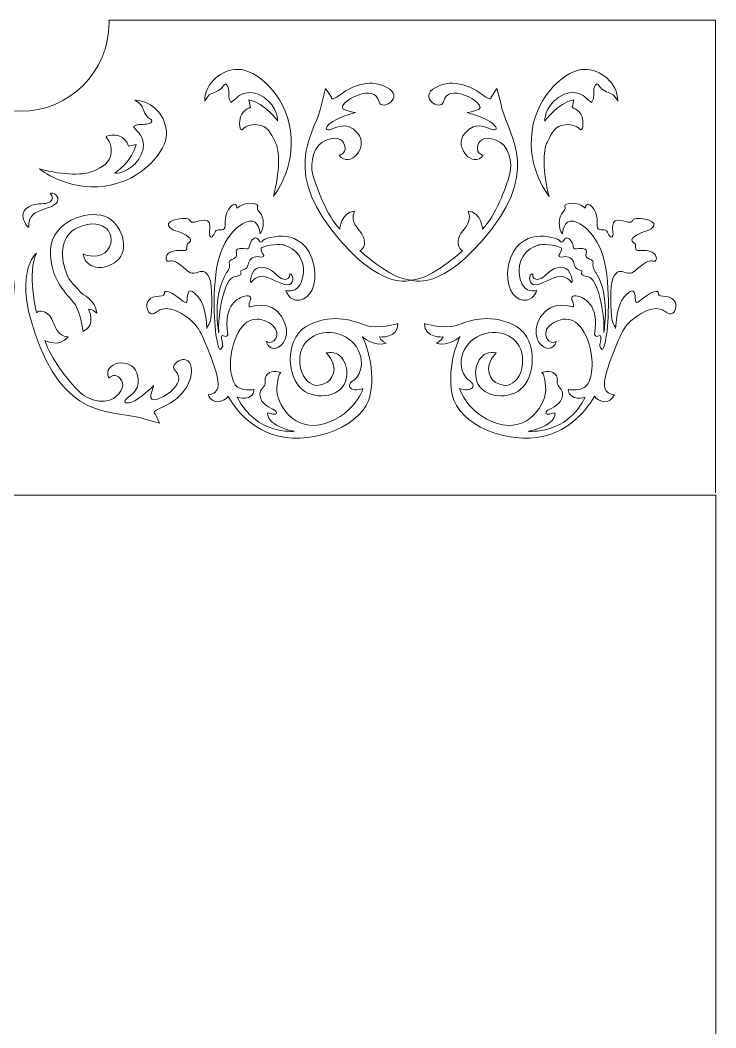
# Model space of a CAD drawing. Header units: millimetres. Extents: x -361 to 361, y -251 to 251.
# Drawn here: x 187.7 to 361, y 0 to 251.2 of the extents above; entities that cross this region are included whole.
import ezdxf

# ---------------------------------------------------------------- set-up
doc = ezdxf.new("R2010")
doc.units = ezdxf.units.MM
doc.header["$MEASUREMENT"] = 0
doc.layers.add('layer 1', color=7, linetype='Continuous')

msp = doc.modelspace()

# ---------------------------------------------------------------- linework, layer by layer
at = {"layer": 'layer 1', "lineweight": 9}
for points in [[(209.8696, 250.5638), (209.8696, 250.7746), (209.8519, 250.98), (209.8447, 251.1888)], [(165.6696, 250.5638), (165.6696, 238.3585), (175.5643, 228.4638), (187.7696, 228.4638)], [(187.7696, 228.4638), (199.9749, 228.4638), (209.8696, 238.3585), (209.8696, 250.5638)], [(242.0911, 238.9286), (237.9907, 238.9376), (233.7627, 235.7), (233.6854, 231.0274)], [(255.0659, 223.575), (253.7382, 233.0774), (246.1916, 238.9196), (242.0911, 238.9286)], [(315.2475, 223.575), (316.5752, 233.0774), (324.1218, 238.9196), (328.2222, 238.9286)], [(328.2222, 238.9286), (332.3227, 238.9376), (336.5507, 235.7), (336.6279, 231.0274)], [(267.2948, 232.5016), (269.4984, 234.1997), (274.5123, 236.9827), (279.0705, 234.4384)], [(303.0185, 232.5016), (300.815, 234.1997), (295.8011, 236.9827), (291.2428, 234.4384)], [(235.3924, 232.9249), (236.1159, 233.1187), (237.817, 233.7961), (238.2438, 234.6858)], [(238.2438, 234.6858), (238.6701, 235.575), (239.2422, 235.5072), (239.5468, 234.3703)], [(239.5468, 234.3703), (239.8514, 233.2335), (239.4805, 232.1371), (239.9088, 231.3657)], [(241.6653, 231.8364), (241.9957, 232.2567), (244.7086, 234.5344), (248.3843, 231.9746)], [(262.857, 230.4624), (262.857, 230.4624), (263.7994, 234.1117), (263.7994, 234.1117)], [(263.7994, 234.1117), (263.7994, 234.1117), (265.2538, 231.9913), (265.2538, 231.9913)], [(279.0705, 234.4384), (283.6293, 231.8942), (277.7961, 228.448), (277.1593, 230.8246)], [(291.2428, 234.4384), (286.6841, 231.8942), (292.5173, 228.448), (293.1541, 230.8246)], [(306.514, 234.1117), (306.514, 234.1117), (305.0596, 231.9913), (305.0596, 231.9913)], [(307.4563, 230.4624), (307.4563, 230.4624), (306.514, 234.1117), (306.514, 234.1117)], [(328.6481, 231.8364), (328.3176, 232.2567), (325.6048, 234.5344), (321.9291, 231.9746)], [(330.7666, 234.3703), (330.462, 233.2335), (330.8328, 232.1371), (330.4046, 231.3657)], [(332.0696, 234.6858), (331.6432, 235.575), (331.0712, 235.5072), (330.7666, 234.3703)], [(334.9209, 232.9249), (334.1974, 233.1187), (332.4963, 233.7961), (332.0696, 234.6858)], [(224.1919, 222.8058), (224.2009, 226.9063), (220.9633, 231.1343), (216.2907, 231.2115)], [(216.2907, 231.2115), (216.2907, 231.2115), (217.9943, 230.228), (218.1881, 229.5045)], [(233.6854, 231.0274), (233.6854, 231.0274), (234.669, 232.731), (235.3924, 232.9249)], [(240.206, 230.6699), (240.206, 230.6699), (241.3354, 231.4157), (241.6653, 231.8364)], [(251.8581, 226.0381), (251.8581, 226.0381), (248.6413, 230.604), (244.6849, 231.3157)], [(248.3843, 231.9746), (252.061, 229.4151), (251.8581, 226.0381), (251.8581, 226.0381)], [(265.2538, 231.9913), (265.2538, 231.9913), (265.0919, 230.8031), (267.2948, 232.5016)], [(271.9402, 232.5278), (269.4118, 231.6288), (266.4926, 229.2963), (268.8644, 228.7128)], [(277.1593, 230.8246), (276.5225, 233.2013), (274.4682, 233.4267), (271.9402, 232.5278)], [(293.1541, 230.8246), (293.7909, 233.2013), (295.8452, 233.4267), (298.3731, 232.5278)], [(298.3731, 232.5278), (300.9015, 231.6288), (303.8207, 229.2963), (301.4489, 228.7128)], [(305.0596, 231.9913), (305.0596, 231.9913), (305.2214, 230.8031), (303.0185, 232.5016)], [(321.9291, 231.9746), (318.2524, 229.4151), (318.4552, 226.0381), (318.4552, 226.0381)], [(318.4552, 226.0381), (318.4552, 226.0381), (321.6721, 230.604), (325.6285, 231.3157)], [(330.1074, 230.6699), (330.1074, 230.6699), (328.9779, 231.4157), (328.6481, 231.8364)], [(336.6279, 231.0274), (336.6279, 231.0274), (335.6444, 232.731), (334.9209, 232.9249)], [(218.1881, 229.5045), (218.382, 228.7811), (219.0593, 227.0799), (219.9491, 226.6532)], [(245.08, 229.4277), (245.08, 229.4277), (242.6, 228.7632), (242.4097, 226.1644)], [(265.3438, 198.8595), (252.6364, 215.2218), (261.7626, 223.5233), (262.857, 230.4624)], [(268.8644, 228.7128), (271.2355, 228.1302), (271.2355, 228.1302), (271.2355, 228.1302)], [(301.4489, 228.7128), (299.0779, 228.1302), (299.0779, 228.1302), (299.0779, 228.1302)], [(304.9695, 198.8595), (317.6769, 215.2218), (308.5508, 223.5233), (307.4563, 230.4624)], [(325.2334, 229.4277), (325.2334, 229.4277), (327.7133, 228.7632), (327.9037, 226.1644)], [(219.9491, 226.6532), (220.8382, 226.2268), (220.7705, 225.6548), (219.6336, 225.3502)], [(242.4097, 226.1644), (242.2198, 223.5658), (243.0189, 223.8907), (243.0189, 223.8907)], [(271.2355, 228.1302), (271.2355, 228.1302), (266.3784, 226.8287), (264.8707, 225.4278)], [(265.0517, 223.9255), (266.0852, 224.2024), (268.9563, 226.301), (271.8411, 222.9759)], [(305.2617, 223.9255), (304.2282, 224.2024), (301.3571, 226.301), (298.4722, 222.9759)], [(299.0779, 228.1302), (299.0779, 228.1302), (303.9349, 226.8287), (305.4427, 225.4278)], [(327.9037, 226.1644), (328.0936, 223.5658), (327.2944, 223.8907), (327.2944, 223.8907)], [(215.9332, 224.691), (215.9332, 224.691), (216.6789, 223.5615), (217.0996, 223.2317)], [(219.6336, 225.3502), (218.4967, 225.0456), (217.4004, 225.4164), (216.629, 224.9882)], [(243.0189, 223.8907), (243.0189, 223.8907), (244.1612, 225.4152), (246.7869, 225.1224)], [(246.7869, 225.1224), (249.4128, 224.829), (250.0903, 223.1274), (251.244, 220.8888)], [(250.7989, 207.2574), (250.7989, 207.2574), (256.3934, 214.073), (255.0659, 223.575)], [(264.8707, 225.4278), (263.3629, 224.0268), (264.0182, 223.6485), (265.0517, 223.9255)], [(305.4427, 225.4278), (306.9504, 224.0268), (306.2952, 223.6485), (305.2617, 223.9255)], [(319.5144, 207.2574), (319.5144, 207.2574), (313.9199, 214.073), (315.2475, 223.575)], [(323.5264, 225.1224), (320.9006, 224.829), (320.2231, 223.1274), (319.0694, 220.8888)], [(327.2944, 223.8907), (327.2944, 223.8907), (326.1521, 225.4152), (323.5264, 225.1224)], [(211.4277, 222.4873), (208.829, 222.6771), (209.1539, 221.878), (209.1539, 221.878)], [(208.8382, 209.8311), (218.3407, 211.1588), (224.1829, 218.7054), (224.1919, 222.8058)], [(209.1539, 221.878), (209.1539, 221.878), (210.6785, 220.7357), (210.3856, 218.11)], [(214.6909, 219.817), (214.6909, 219.817), (214.0264, 222.2969), (211.4277, 222.4873)], [(217.0996, 223.2317), (217.52, 222.9012), (219.7977, 220.1884), (217.2379, 216.5127)], [(263.9799, 221.3126), (260.859, 220.1445), (259.8171, 215.7668), (260.6479, 212.6662)], [(268.6822, 219.471), (268.4734, 221.0771), (267.1003, 222.481), (263.9799, 221.3126)], [(271.8411, 222.9759), (274.726, 219.6508), (269.8121, 214.0141), (267.2096, 217.5256)], [(298.4722, 222.9759), (295.5874, 219.6508), (300.5013, 214.0141), (303.1037, 217.5256)], [(301.6311, 219.471), (301.8399, 221.0771), (303.2131, 222.481), (306.3334, 221.3126)], [(306.3334, 221.3126), (309.4544, 220.1445), (310.4963, 215.7668), (309.6655, 212.6662)], [(211.3013, 213.0388), (211.3013, 213.0388), (215.8672, 216.2556), (216.5789, 220.2121)], [(251.244, 220.8888), (252.3977, 218.6502), (252.4591, 213.4619), (250.7989, 207.2574)], [(267.2096, 217.5256), (267.2096, 217.5256), (268.8909, 217.8653), (268.6822, 219.471)], [(303.1037, 217.5256), (303.1037, 217.5256), (301.4224, 217.8653), (301.6311, 219.471)], [(319.0694, 220.8888), (317.9157, 218.6502), (317.8542, 213.4619), (319.5144, 207.2574)], [(210.3856, 218.11), (210.0923, 215.4842), (208.3907, 214.8067), (206.1521, 213.653)], [(217.2379, 216.5127), (214.6783, 212.836), (211.3013, 213.0388), (211.3013, 213.0388)], [(192.5207, 214.098), (192.5207, 214.098), (199.3363, 208.5035), (208.8382, 209.8311)], [(206.1521, 213.653), (203.9134, 212.4993), (198.7251, 212.4378), (192.5207, 214.098)], [(260.6479, 212.6662), (261.4785, 209.5662), (264.1958, 202.3192), (267.3908, 199.0767)], [(309.6655, 212.6662), (308.8348, 209.5662), (306.1176, 202.3192), (302.9226, 199.0767)], [(197.0378, 205.9791), (197.5302, 207.2601), (195.9437, 208.5054), (195.2067, 207.9425)], [(191.4341, 203.1202), (193.2521, 204.129), (196.5455, 204.6985), (197.0378, 205.9791)], [(195.6244, 206.3837), (195.0369, 205.6517), (194.4171, 205.4332), (192.2409, 205.3725)], [(195.2067, 207.9425), (195.2067, 207.9425), (196.2112, 207.1154), (195.6244, 206.3837)], [(240.262, 204.8116), (240.262, 204.8116), (241.5187, 206.1823), (241.7924, 204.336)], [(330.0514, 204.8116), (330.0514, 204.8116), (328.7947, 206.1823), (328.521, 204.336)], [(192.2409, 205.3725), (190.0635, 205.3108), (187.6323, 203.6677), (188.5252, 201.5046)], [(208.711, 202.3141), (204.1985, 203.9054), (195.6261, 200.8919), (195.2959, 194.0581)], [(238.7423, 199.4577), (239.0722, 200.4318), (238.2064, 202.5631), (240.262, 204.8116)], [(241.7924, 204.336), (241.7924, 204.336), (243.5137, 205.9049), (245.7694, 205.4758)], [(245.7694, 205.4758), (248.0261, 205.0469), (245.9735, 204.718), (247.2936, 203.3735)], [(267.3908, 199.0767), (267.3908, 199.0767), (267.5031, 203.2049), (271.0516, 203.6023)], [(271.0516, 203.6023), (271.0516, 203.6023), (270.1159, 202.1336), (271.1866, 200.2046)], [(299.2618, 203.6023), (299.2618, 203.6023), (300.1975, 202.1336), (299.1267, 200.2046)], [(302.9226, 199.0767), (302.9226, 199.0767), (302.8102, 203.2049), (299.2618, 203.6023)], [(324.5439, 205.4758), (322.2872, 205.0469), (324.3398, 204.718), (323.0197, 203.3735)], [(328.521, 204.336), (328.521, 204.336), (326.7996, 205.9049), (324.5439, 205.4758)], [(331.5711, 199.4577), (331.2411, 200.4318), (332.1069, 202.5631), (330.0514, 204.8116)], [(188.5252, 201.5046), (189.4177, 199.3429), (189.8786, 199.571), (189.8786, 199.571)], [(189.8786, 199.571), (189.8786, 199.571), (189.6153, 202.1108), (191.4341, 203.1202)], [(201.9565, 199.4188), (205.6191, 201.1713), (208.1143, 200.1896), (209.3216, 199.1551)], [(211.8311, 191.1676), (215.0551, 193.8356), (213.2226, 200.7222), (208.711, 202.3141)], [(226.4716, 198.68), (225.0652, 198.9677), (222.8342, 200.9543), (227.3037, 201.6351)], [(227.3037, 201.6351), (231.7738, 202.3156), (228.492, 199.9596), (232.382, 201.1493)], [(232.382, 201.1493), (236.2724, 202.3396), (234.5401, 198.3312), (234.9365, 197.4034)], [(244.7365, 201.0644), (242.2193, 200.5372), (237.4044, 196.7364), (236.4323, 187.6889)], [(247.4882, 197.9613), (247.4882, 197.9613), (247.2539, 201.5911), (244.7365, 201.0644)], [(247.2936, 203.3735), (248.6137, 202.0291), (248.5885, 199.3638), (247.4882, 197.9613)], [(323.0197, 203.3735), (321.6996, 202.0291), (321.7248, 199.3638), (322.8251, 197.9613)], [(322.8251, 197.9613), (322.8251, 197.9613), (323.0594, 201.5911), (325.5768, 201.0644)], [(325.5768, 201.0644), (328.0941, 200.5372), (332.909, 196.7364), (333.881, 187.6889)], [(337.9313, 201.1493), (334.0409, 202.3396), (335.7733, 198.3312), (335.3768, 197.4034)], [(343.0096, 201.6351), (338.5396, 202.3156), (341.8214, 199.9596), (337.9313, 201.1493)], [(343.8418, 198.68), (345.2482, 198.9677), (347.4791, 200.9543), (343.0096, 201.6351)], [(199.2798, 188.148), (197.2049, 193.0373), (198.2943, 197.6669), (201.9565, 199.4188)], [(209.3216, 199.1551), (210.5295, 198.1201), (211.0471, 194.8426), (208.7784, 193.1573)], [(230.1136, 196.1111), (230.7055, 196.9344), (227.8781, 198.3917), (226.4716, 198.68)], [(234.9365, 197.4034), (235.3324, 196.476), (236.19, 197.9613), (236.387, 198.6046)], [(236.387, 198.6046), (236.5836, 199.2477), (238.4135, 198.483), (238.7423, 199.4577)], [(285.1567, 186.3722), (285.1567, 186.3722), (277.5198, 183.1816), (265.3438, 198.8595)], [(271.1866, 200.2046), (272.2571, 198.2765), (273.1393, 198.2913), (273.4588, 196.2723)], [(285.1567, 186.3722), (285.1567, 186.3722), (292.7936, 183.1816), (304.9695, 198.8595)], [(299.1267, 200.2046), (298.0562, 198.2765), (297.174, 198.2913), (296.8546, 196.2723)], [(333.9263, 198.6046), (333.7297, 199.2477), (331.8998, 198.483), (331.5711, 199.4577)], [(335.3768, 197.4034), (334.9809, 196.476), (334.1234, 197.9613), (333.9263, 198.6046)], [(340.1997, 196.1111), (339.6078, 196.9344), (342.4353, 198.3917), (343.8418, 198.68)], [(229.2745, 194.557), (229.2185, 195.8713), (229.5227, 195.2882), (230.1136, 196.1111)], [(245.071, 195.6916), (245.5705, 196.8595), (246.7052, 197.3109), (247.0826, 196.4522)], [(247.0826, 196.4522), (247.461, 195.5937), (248.0621, 195.829), (248.1083, 196.2103)], [(248.1083, 196.2103), (248.153, 196.5916), (251.5612, 197.6527), (254.0244, 197.2782)], [(254.0244, 197.2782), (256.4873, 196.9046), (259.8705, 195.3), (260.8923, 190.1098)], [(273.4588, 196.2723), (273.7784, 194.2527), (272.359, 193.7622), (272.359, 193.7622)], [(296.8546, 196.2723), (296.535, 194.2527), (297.9543, 193.7622), (297.9543, 193.7622)], [(316.289, 197.2782), (313.8261, 196.9046), (310.4429, 195.3), (309.4211, 190.1098)], [(322.205, 196.2103), (322.1604, 196.5916), (318.7521, 197.6527), (316.289, 197.2782)], [(323.2307, 196.4522), (322.8523, 195.5937), (322.2512, 195.829), (322.205, 196.2103)], [(325.2424, 195.6916), (324.7428, 196.8595), (323.6082, 197.3109), (323.2307, 196.4522)], [(341.0389, 194.557), (341.0948, 195.8713), (340.7907, 195.2882), (340.1997, 196.1111)], [(195.2959, 194.0581), (194.9652, 187.2238), (198.7875, 183.3889), (200.7918, 181.1602)], [(224.5924, 191.0875), (223.9035, 190.9029), (223.5884, 193.1808), (225.8302, 193.6341)], [(225.8302, 193.6341), (228.0711, 194.0872), (229.3318, 193.2431), (229.2745, 194.557)], [(240.9003, 191.694), (241.9835, 192.0585), (241.5696, 193.0553), (241.5277, 193.4866)], [(241.5277, 193.4866), (241.4857, 193.9184), (241.7883, 194.4426), (243.4695, 194.229)], [(243.4695, 194.229), (245.1518, 194.0151), (244.5722, 194.5245), (245.071, 195.6916)], [(247.7744, 194.4221), (247.7744, 194.4221), (247.5955, 193.7095), (248.1621, 192.9752)], [(253.4893, 195.1409), (253.4893, 195.1409), (250.9012, 195.703), (247.7744, 194.4221)], [(257.2596, 184.9271), (258.5441, 186.7479), (259.7357, 193.0494), (253.4893, 195.1409)], [(272.359, 193.7622), (272.359, 193.7622), (279.8405, 186.6459), (285.1567, 186.3722)], [(297.9543, 193.7622), (297.9543, 193.7622), (290.4729, 186.6459), (285.1567, 186.3722)], [(313.0537, 184.9271), (311.7692, 186.7479), (310.5776, 193.0494), (316.824, 195.1409)], [(316.824, 195.1409), (316.824, 195.1409), (319.4121, 195.703), (322.5389, 194.4221)], [(322.5389, 194.4221), (322.5389, 194.4221), (322.7179, 193.7095), (322.1512, 192.9752)], [(326.8438, 194.229), (325.1615, 194.0151), (325.7411, 194.5245), (325.2424, 195.6916)], [(328.7857, 193.4866), (328.8277, 193.9184), (328.5251, 194.4426), (326.8438, 194.229)], [(329.4131, 191.694), (328.3298, 192.0585), (328.7438, 193.0553), (328.7857, 193.4866)], [(344.4831, 193.6341), (342.2423, 194.0872), (340.9815, 193.2431), (341.0389, 194.557)], [(345.721, 191.0875), (346.4099, 190.9029), (346.725, 193.1808), (344.4831, 193.6341)], [(183.5043, 193.078), (183.5043, 193.078), (190.086, 188.0595), (182.5964, 169.6759)], [(191.7784, 193.078), (191.7784, 193.078), (185.1968, 188.0595), (192.6863, 169.6759)], [(191.7795, 178.2999), (191.7795, 178.2999), (189.3574, 188.3371), (191.7787, 193.078)], [(208.7784, 193.1573), (206.5093, 191.4714), (203.4177, 192.9176), (203.4177, 192.9176)], [(203.4177, 192.9176), (203.8828, 189.2022), (208.6071, 188.4996), (211.8311, 191.1676)], [(227.8277, 190.0347), (226.1445, 191.3556), (225.2817, 191.2722), (224.5924, 191.0875)], [(239.8861, 190.2414), (239.6645, 191.0682), (239.817, 191.3301), (240.9003, 191.694)], [(247.2578, 192.2161), (246.1639, 192.4398), (244.8093, 191.7074), (244.6364, 190.7007)], [(248.1621, 192.9752), (248.7284, 192.2407), (248.3513, 191.9924), (247.2578, 192.2161)], [(322.1512, 192.9752), (321.585, 192.2407), (321.962, 191.9924), (323.0555, 192.2161)], [(323.0555, 192.2161), (324.1495, 192.4398), (325.5041, 191.7074), (325.6769, 190.7007)], [(330.4273, 190.2414), (330.6488, 191.0682), (330.4964, 191.3301), (329.4131, 191.694)], [(342.4857, 190.0347), (344.1688, 191.3556), (345.0317, 191.2722), (345.721, 191.0875)], [(231.561, 188.2292), (230.0823, 187.6851), (229.511, 188.7134), (227.8277, 190.0347)], [(234.8337, 187.0385), (233.9034, 188.8568), (233.0406, 188.7735), (231.561, 188.2292)], [(239.1582, 188.274), (239.1582, 188.274), (240.1076, 189.4146), (239.8861, 190.2414)], [(243.058, 188.8753), (242.0059, 188.6676), (243.4365, 188.0164), (242.2333, 187.5461)], [(244.6364, 190.7007), (244.463, 189.6944), (244.1099, 189.0835), (243.058, 188.8753)], [(250.9758, 188.2642), (249.3925, 189.7602), (246.5115, 190.3175), (245.6134, 188.1566)], [(260.8923, 190.1098), (261.9137, 184.9191), (259.8732, 181.7875), (257.3189, 181.3988)], [(309.4211, 190.1098), (308.3996, 184.9191), (310.4401, 181.7875), (312.9945, 181.3988)], [(319.3376, 188.2642), (320.9208, 189.7602), (323.8019, 190.3175), (324.7, 188.1566)], [(325.6769, 190.7007), (325.8503, 189.6944), (326.2034, 189.0835), (327.2554, 188.8753)], [(327.2554, 188.8753), (328.3074, 188.6676), (326.8768, 188.0164), (328.0801, 187.5461)], [(331.1552, 188.274), (331.1552, 188.274), (330.2057, 189.4146), (330.4273, 190.2414)], [(335.4796, 187.0385), (336.4099, 188.8568), (337.2727, 188.7735), (338.7524, 188.2292)], [(338.7524, 188.2292), (340.2311, 187.6851), (340.8024, 188.7134), (342.4857, 190.0347)], [(203.0349, 183.0579), (201.757, 184.7182), (199.6934, 186.1361), (199.2798, 188.148)], [(235.2142, 176.8026), (235.4327, 178.1904), (235.7642, 185.2198), (234.8337, 187.0385)], [(237.1775, 173.3439), (237.1775, 173.3439), (235.4479, 182.5542), (239.1582, 188.274)], [(236.4323, 187.6889), (235.4615, 178.6443), (236.4555, 171.4889), (237.2198, 169.5336)], [(242.2333, 187.5461), (241.0299, 187.0763), (240.156, 187.5805), (238.9603, 184.6016)], [(245.6134, 188.1566), (244.7159, 185.9969), (245.2031, 185.8323), (245.2031, 185.8323)], [(245.2031, 185.8323), (245.2031, 185.8323), (246.8128, 187.8144), (248.8127, 187.242)], [(248.8127, 187.242), (250.8115, 186.6699), (253.543, 184.7438), (254.7966, 185.3012)], [(254.0833, 186.5867), (253.1503, 186.4846), (252.5575, 186.7683), (250.9758, 188.2642)], [(254.8902, 187.9843), (254.8902, 187.9843), (255.0157, 186.6892), (254.0833, 186.5867)], [(254.7966, 185.3012), (256.0507, 185.8588), (255.8093, 187.8612), (254.8902, 187.9843)], [(315.5167, 185.3012), (314.2627, 185.8588), (314.504, 187.8612), (315.4232, 187.9843)], [(315.4232, 187.9843), (315.4232, 187.9843), (315.2977, 186.6892), (316.2301, 186.5867)], [(321.5007, 187.242), (319.5018, 186.6699), (316.7703, 184.7438), (315.5167, 185.3012)], [(316.2301, 186.5867), (317.1631, 186.4846), (317.7559, 186.7683), (319.3376, 188.2642)], [(325.1102, 185.8323), (325.1102, 185.8323), (323.5006, 187.8144), (321.5007, 187.242)], [(324.7, 188.1566), (325.5974, 185.9969), (325.1102, 185.8323), (325.1102, 185.8323)], [(328.0801, 187.5461), (329.2835, 187.0763), (330.1574, 187.5805), (331.3531, 184.6016)], [(333.1359, 173.3439), (333.1359, 173.3439), (334.8655, 182.5542), (331.1552, 188.274)], [(333.881, 187.6889), (334.8518, 178.6443), (333.8578, 171.4889), (333.0936, 169.5336)], [(335.0992, 176.8026), (334.8806, 178.1904), (334.5492, 185.2198), (335.4796, 187.0385)], [(222.3516, 182.3657), (224.7042, 182.4056), (222.6354, 184.0657), (224.7208, 183.4436)], [(224.7208, 183.4436), (226.8078, 182.8214), (229.0351, 180.0214), (229.2271, 180.9585)], [(229.2271, 180.9585), (229.419, 181.8961), (229.1571, 185.0754), (231.3379, 183.0007)], [(238.9603, 184.6016), (237.7643, 181.6236), (236.9803, 176.8353), (237.1775, 173.3439)], [(253.8708, 183.7976), (253.8708, 183.7976), (255.9752, 183.1064), (257.2596, 184.9271)], [(257.3189, 181.3988), (254.7651, 181.0098), (253.8708, 183.7976), (253.8708, 183.7976)], [(312.9945, 181.3988), (315.5482, 181.0098), (316.4426, 183.7976), (316.4426, 183.7976)], [(316.4426, 183.7976), (316.4426, 183.7976), (314.3382, 183.1064), (313.0537, 184.9271)], [(331.3531, 184.6016), (332.549, 181.6236), (333.3331, 176.8353), (333.1359, 173.3439)], [(341.0862, 180.9585), (340.8944, 181.8961), (341.1563, 185.0754), (338.9754, 183.0007)], [(345.5925, 183.4436), (343.5056, 182.8214), (341.2782, 180.0214), (341.0862, 180.9585)], [(347.9617, 182.3657), (345.6091, 182.4056), (347.6779, 184.0657), (345.5925, 183.4436)], [(200.7918, 181.1602), (202.7961, 178.9314), (203.3549, 173.6097), (203.3549, 173.6097)], [(206.7782, 178.1354), (206.5786, 181.4532), (203.0349, 183.0579), (203.0349, 183.0579)], [(219.3969, 179.0639), (218.7417, 180.9554), (219.9998, 182.3265), (222.3516, 182.3657)], [(231.3379, 183.0007), (233.5181, 180.9269), (233.8694, 178.5104), (234.2518, 174.3298)], [(239.4868, 172.855), (238.2165, 180.4897), (242.2394, 182.0107), (243.6863, 182.3984)], [(243.6863, 182.3984), (245.1332, 182.7861), (245.3824, 181.8559), (245.0041, 181.2007)], [(245.0041, 181.2007), (244.6258, 180.5455), (244.744, 179.691), (244.744, 179.691)], [(244.744, 179.691), (244.744, 179.691), (250.3171, 181.6274), (252.9344, 177.2337)], [(325.5693, 179.691), (325.5693, 179.691), (319.9962, 181.6274), (317.3789, 177.2337)], [(326.6271, 182.3984), (325.1802, 182.7861), (324.9309, 181.8559), (325.3092, 181.2007)], [(325.3092, 181.2007), (325.6875, 180.5455), (325.5693, 179.691), (325.5693, 179.691)], [(330.8265, 172.855), (332.0968, 180.4897), (328.074, 182.0107), (326.6271, 182.3984)], [(338.9754, 183.0007), (336.7952, 180.9269), (336.444, 178.5104), (336.0616, 174.3298)], [(350.9164, 179.0639), (351.5716, 180.9554), (350.3135, 182.3265), (347.9617, 182.3657)], [(194.5032, 177.9973), (192.914, 179.2838), (191.7795, 178.2999), (191.7795, 178.2999)], [(203.3549, 173.6097), (206.8446, 175.017), (204.7077, 179.1702), (204.7077, 179.1702)], [(204.7077, 179.1702), (205.6632, 179.2898), (206.7782, 178.1354), (206.7782, 178.1354)], [(221.615, 178.3655), (221.615, 178.3655), (220.0507, 177.172), (219.3969, 179.0639)], [(227.9007, 178.0559), (223.783, 180.608), (221.615, 178.3655), (221.615, 178.3655)], [(342.4126, 178.0559), (346.5304, 180.608), (348.6983, 178.3655), (348.6983, 178.3655)], [(348.6983, 178.3655), (348.6983, 178.3655), (350.2627, 177.172), (350.9164, 179.0639)], [(196.7726, 174.0634), (195.6381, 175.9545), (196.0921, 176.7111), (194.5032, 177.9973)], [(235.2742, 167.0723), (232.64, 174.0092), (232.0179, 175.5041), (227.9007, 178.0559)], [(234.2518, 174.3298), (234.0774, 174.4304), (234.995, 175.4151), (235.2142, 176.8026)], [(250.6344, 175.0671), (248.1575, 177.283), (243.9185, 177.8092), (241.5955, 172.4231)], [(252.9344, 177.2337), (255.5513, 172.8399), (253.1638, 169.7632), (251.3792, 169.3957)], [(259.8678, 175.3242), (266.0739, 178.2056), (271.0663, 176.1099), (273.886, 175.0931)], [(310.4455, 175.3242), (304.2395, 178.2056), (299.2471, 176.1099), (296.4274, 175.0931)], [(317.3789, 177.2337), (314.7621, 172.8399), (317.1495, 169.7632), (318.9342, 169.3957)], [(319.6789, 175.0671), (322.1558, 177.283), (326.3949, 177.8092), (328.7179, 172.4231)], [(335.0392, 167.0723), (337.6734, 174.0092), (338.2954, 175.5041), (342.4126, 178.0559)], [(336.0616, 174.3298), (336.2359, 174.4304), (335.3184, 175.4151), (335.0992, 176.8026)], [(199.6476, 172.2476), (199.6476, 172.2476), (197.9078, 172.1716), (196.7726, 174.0634)], [(249.0406, 171.0953), (250.6685, 169.9807), (253.1119, 172.8509), (250.6344, 175.0671)], [(257.2749, 159.787), (254.1006, 163.3674), (253.6621, 172.4434), (259.8678, 175.3242)], [(266.9149, 173.0036), (261.6756, 174.3691), (257.6547, 171.187), (257.4118, 167.1347)], [(273.886, 175.0931), (276.7057, 174.0763), (281.8457, 175.5638), (281.8457, 175.5638)], [(281.8457, 175.5638), (281.857, 171.8011), (277.2048, 172.2156), (277.2048, 172.2156)], [(288.4677, 175.5638), (288.4564, 171.8011), (293.1086, 172.2156), (293.1086, 172.2156)], [(296.4274, 175.0931), (293.6077, 174.0763), (288.4677, 175.5638), (288.4677, 175.5638)], [(303.3985, 173.0036), (308.6378, 174.3691), (312.6586, 171.187), (312.9015, 167.1347)], [(313.0384, 159.787), (316.2127, 163.3674), (316.6512, 172.4434), (310.4455, 175.3242)], [(321.2727, 171.0953), (319.6448, 169.9807), (317.2015, 172.8509), (319.6789, 175.0671)], [(193.8979, 171.34), (193.8979, 171.34), (197.5292, 169.3732), (199.6476, 172.2476)], [(202.2953, 158.7057), (200.0259, 160.9751), (195.1085, 166.9518), (193.8979, 171.34)], [(238.1664, 170.3417), (237.9865, 171.013), (237.5499, 173.056), (238.4154, 172.513)], [(238.4154, 172.513), (239.281, 171.9696), (239.4868, 172.855), (239.4868, 172.855)], [(241.5955, 172.4231), (239.2726, 167.038), (240.0573, 162.0425), (241.307, 160.2726)], [(251.3792, 169.3957), (249.5945, 169.0283), (249.0406, 171.0953), (249.0406, 171.0953)], [(271.0774, 161.6028), (274.6504, 165.2182), (272.1545, 171.6388), (266.9149, 173.0036)], [(278.9434, 170.6876), (275.7949, 169.6224), (272.9732, 172.3003), (272.9732, 172.3003)], [(272.9732, 172.3003), (272.9732, 172.3003), (276.4342, 165.5849), (274.9547, 157.8775)], [(277.2048, 172.2156), (277.454, 171.2854), (278.9434, 170.6876), (278.9434, 170.6876)], [(291.3699, 170.6876), (294.5184, 169.6224), (297.3401, 172.3003), (297.3401, 172.3003)], [(293.1086, 172.2156), (292.8594, 171.2854), (291.3699, 170.6876), (291.3699, 170.6876)], [(297.3401, 172.3003), (297.3401, 172.3003), (293.8791, 165.5849), (295.3587, 157.8775)], [(299.2359, 161.6028), (295.663, 165.2182), (298.1588, 171.6388), (303.3985, 173.0036)], [(318.9342, 169.3957), (320.7189, 169.0283), (321.2727, 171.0953), (321.2727, 171.0953)], [(328.7179, 172.4231), (331.0407, 167.038), (330.256, 162.0425), (329.0064, 160.2726)], [(331.898, 172.513), (331.0323, 171.9696), (330.8265, 172.855), (330.8265, 172.855)], [(332.147, 170.3417), (332.3268, 171.013), (332.7635, 173.056), (331.898, 172.513)], [(192.6863, 169.6759), (200.5028, 150.4898), (212.2552, 154.2425), (218.8118, 151.7208)], [(230.3619, 163.7741), (230.4379, 168.9942), (224.5369, 165.6656), (226.2767, 163.9258)], [(237.2198, 169.5336), (237.4731, 168.8861), (237.6922, 169.2176), (237.6922, 169.2176)], [(237.6922, 169.2176), (237.6922, 169.2176), (238.3464, 169.6699), (238.1664, 170.3417)], [(263.9845, 168.2307), (267.6013, 169.1998), (270.0322, 165.0885), (268.7755, 161.0968)], [(306.3289, 168.2307), (302.7121, 169.1998), (300.2812, 165.0885), (301.5378, 161.0968)], [(332.6212, 169.2176), (332.6212, 169.2176), (331.9669, 169.6699), (332.147, 170.3417)], [(333.0936, 169.5336), (332.8403, 168.8861), (332.6212, 169.2176), (332.6212, 169.2176)], [(216.8204, 163.2445), (215.3832, 167.4054), (208.0447, 165.9682), (209.7845, 161.9587)], [(234.5481, 157.795), (237.5249, 158.2608), (237.9083, 160.1353), (235.2742, 167.0723)], [(257.4118, 167.1347), (257.1685, 163.0817), (259.018, 161.1403), (260.4312, 160.4117)], [(265.7823, 163.1748), (266.4889, 165.9119), (263.9845, 168.2307), (263.9845, 168.2307)], [(304.5311, 163.1748), (303.8244, 165.9119), (306.3289, 168.2307), (306.3289, 168.2307)], [(312.9015, 167.1347), (313.1448, 163.0817), (311.2954, 161.1403), (309.8822, 160.4117)], [(335.7652, 157.795), (332.7884, 158.2608), (332.4051, 160.1353), (335.0392, 167.0723)], [(222.7967, 154.5445), (225.3691, 155.6037), (230.2862, 158.5544), (230.3619, 163.7741)], [(226.2767, 163.9258), (228.0165, 162.186), (227.1846, 160.2942), (225.1422, 158.5544)], [(249.3329, 162.9765), (250.4545, 164.1632), (252.6748, 163.3181), (252.6748, 163.3181)], [(252.6748, 163.3181), (252.6748, 163.3181), (252.0473, 163.5931), (251.673, 159.6158)], [(320.9804, 162.9765), (319.8589, 164.1632), (317.6385, 163.3181), (317.6385, 163.3181)], [(317.6385, 163.3181), (317.6385, 163.3181), (318.2661, 163.5931), (318.6404, 159.6158)], [(209.7845, 161.9587), (209.7845, 161.9587), (210.9194, 163.2449), (212.2056, 162.2613)], [(212.2056, 162.2613), (213.4921, 161.2774), (214.0214, 159.3863), (211.4493, 157.2682)], [(214.248, 156.8899), (215.0046, 157.6465), (218.2576, 159.0836), (216.8204, 163.2445)], [(248.5505, 160.1089), (249.1836, 161.0534), (248.2109, 161.7897), (249.3329, 162.9765)], [(268.7755, 161.0968), (267.5189, 157.1051), (260.4494, 156.2078), (257.2749, 159.787)], [(260.4312, 160.4117), (261.845, 159.6828), (265.076, 160.4383), (265.7823, 163.1748)], [(269.7843, 159.8163), (269.4317, 160.7187), (271.0774, 161.6028), (271.0774, 161.6028)], [(300.529, 159.8163), (300.8816, 160.7187), (299.2359, 161.6028), (299.2359, 161.6028)], [(301.5378, 161.0968), (302.7944, 157.1051), (309.8639, 156.2078), (313.0384, 159.787)], [(309.8822, 160.4117), (308.4684, 159.6828), (305.2374, 160.4383), (304.5311, 163.1748)], [(321.7628, 160.1089), (321.1298, 161.0534), (322.1025, 161.7897), (320.9804, 162.9765)], [(211.4493, 157.2682), (208.8773, 155.1494), (204.5651, 156.4359), (202.2953, 158.7057)], [(220.9813, 160.1429), (220.9813, 160.1429), (217.4257, 156.5873), (215.4585, 155.982)], [(225.1422, 158.5544), (223.0994, 156.8142), (219.6198, 155.4524), (220.3003, 157.7981)], [(220.3003, 157.7981), (220.9813, 160.1429), (220.9813, 160.1429), (220.9813, 160.1429)], [(241.307, 160.2726), (242.5566, 158.5028), (246.0498, 159.1065), (246.0498, 159.1065)], [(246.0498, 159.1065), (245.764, 156.0391), (241.7995, 157.1922), (241.7995, 157.1922)], [(247.6446, 156.8753), (247.0428, 158.7079), (247.9177, 159.1634), (248.5505, 160.1089)], [(251.673, 159.6158), (251.2991, 155.6386), (256.0701, 148.1665), (263.7102, 150.6567)], [(263.7102, 150.6567), (271.3498, 153.1469), (273.1133, 159.379), (273.1133, 159.379)], [(273.1133, 159.379), (271.9285, 158.84), (270.1364, 158.9137), (269.7843, 159.8163)], [(297.2, 159.379), (298.3848, 158.84), (300.1769, 158.9137), (300.529, 159.8163)], [(306.6032, 150.6567), (298.9635, 153.1469), (297.2, 159.379), (297.2, 159.379)], [(318.6404, 159.6158), (319.0142, 155.6386), (314.2433, 148.1665), (306.6032, 150.6567)], [(322.6688, 156.8753), (323.2706, 158.7079), (322.3957, 159.1634), (321.7628, 160.1089)], [(329.0064, 160.2726), (327.7568, 158.5028), (324.2636, 159.1065), (324.2636, 159.1065)], [(324.2636, 159.1065), (324.5494, 156.0391), (328.5138, 157.1922), (328.5138, 157.1922)], [(215.4585, 155.982), (213.4914, 155.3767), (213.4914, 156.1333), (214.248, 156.8899)], [(237.6372, 156.1862), (235.6257, 155.4252), (234.5481, 157.795), (234.5481, 157.795)], [(239.5105, 157.463), (239.3666, 156.7599), (237.6372, 156.1862), (237.6372, 156.1862)], [(252.1623, 147.4507), (243.407, 149.5356), (239.5105, 157.463), (239.5105, 157.463)], [(241.7995, 157.1922), (246.4493, 147.6938), (256.0342, 148.7118), (256.0342, 148.7118)], [(251.3558, 153.7717), (250.8796, 154.3087), (248.2458, 155.043), (247.6446, 156.8753)], [(274.9547, 157.8775), (273.4751, 150.1706), (260.9175, 145.3658), (252.1623, 147.4507)], [(295.3587, 157.8775), (296.8383, 150.1706), (309.3958, 145.3658), (318.1511, 147.4507)], [(328.5138, 157.1922), (323.864, 147.6938), (314.2791, 148.7118), (314.2791, 148.7118)], [(318.1511, 147.4507), (326.9063, 149.5356), (330.8028, 157.463), (330.8028, 157.463)], [(318.9576, 153.7717), (319.4338, 154.3087), (322.0675, 155.043), (322.6688, 156.8753)], [(330.8028, 157.463), (330.9467, 156.7599), (332.6761, 156.1862), (332.6761, 156.1862)], [(332.6761, 156.1862), (334.6877, 155.4252), (335.7652, 157.795), (335.7652, 157.795)], [(221.3342, 153.032), (221.3342, 153.032), (220.2243, 153.486), (222.7967, 154.5445)], [(250.1504, 151.3445), (249.2865, 152.1928), (249.3383, 153.3419), (249.3383, 153.3419)], [(250.1986, 153.1293), (251.6604, 152.6348), (251.832, 153.2346), (251.3558, 153.7717)], [(320.1147, 153.1293), (318.653, 152.6348), (318.4814, 153.2346), (318.9576, 153.7717)], [(320.1629, 151.3445), (321.0269, 152.1928), (320.975, 153.3419), (320.975, 153.3419)], [(218.8118, 151.7208), (218.8118, 151.7208), (222.4434, 150.7123), (222.4434, 150.7123)], [(222.4434, 150.7123), (222.4434, 150.7123), (221.3342, 153.032), (221.3342, 153.032)], [(256.0342, 148.7118), (252.9114, 149.2043), (251.0145, 150.4958), (250.1504, 151.3445)], [(314.2791, 148.7118), (317.4019, 149.2043), (319.2988, 150.4958), (320.1629, 151.3445)], [(14.6846, 132.7857), (14.6846, 132.7857), (360.9879, 132.7857), (360.9879, 132.7857)]]:
    msp.add_open_spline(points, degree=3, dxfattribs=at)
for points, knots in [([(209.8447, 251.1888), (209.8447, 251.1888), (360.9697, 251.1888), (360.9697, 251.1888), (360.9697, 251.1888), (360.9697, 251.1888), (360.9697, 133.3888), (360.9697, 133.3888)], [0, 0, 0, 0, 0.33333333, 0.33333333, 0.33333333, 0.33333333, 1, 1, 1, 1]), ([(239.9088, 231.3657), (239.9088, 231.3657), (240.206, 230.6699), (240.206, 230.6699), (240.206, 230.6699), (240.206, 230.6699), (239.9088, 231.3657), (239.9088, 231.3657)], [0, 0, 0, 0, 0.33333333, 0.33333333, 0.33333333, 0.33333333, 1, 1, 1, 1]), ([(244.6849, 231.3157), (244.6849, 231.3157), (245.08, 229.4277), (245.08, 229.4277), (245.08, 229.4277), (245.08, 229.4277), (244.6849, 231.3157), (244.6849, 231.3157)], [0, 0, 0, 0, 0.33333333, 0.33333333, 0.33333333, 0.33333333, 1, 1, 1, 1]), ([(325.6285, 231.3157), (325.6285, 231.3157), (325.2334, 229.4277), (325.2334, 229.4277), (325.2334, 229.4277), (325.2334, 229.4277), (325.6285, 231.3157), (325.6285, 231.3157)], [0, 0, 0, 0, 0.33333333, 0.33333333, 0.33333333, 0.33333333, 1, 1, 1, 1]), ([(330.4046, 231.3657), (330.4046, 231.3657), (330.1074, 230.6699), (330.1074, 230.6699), (330.1074, 230.6699), (330.1074, 230.6699), (330.4046, 231.3657), (330.4046, 231.3657)], [0, 0, 0, 0, 0.33333333, 0.33333333, 0.33333333, 0.33333333, 1, 1, 1, 1]), ([(216.629, 224.9882), (216.629, 224.9882), (215.9332, 224.691), (215.9332, 224.691), (215.9332, 224.691), (215.9332, 224.691), (216.629, 224.9882), (216.629, 224.9882)], [0, 0, 0, 0, 0.33333333, 0.33333333, 0.33333333, 0.33333333, 1, 1, 1, 1]), ([(216.5789, 220.2121), (216.5789, 220.2121), (214.6909, 219.817), (214.6909, 219.817), (214.6909, 219.817), (214.6909, 219.817), (216.5789, 220.2121), (216.5789, 220.2121)], [0, 0, 0, 0, 0.33333333, 0.33333333, 0.33333333, 0.33333333, 1, 1, 1, 1]), ([(192.5207, 214.098), (192.5207, 214.098), (192.5207, 214.098), (192.5207, 214.098), (192.5207, 214.098), (192.5207, 214.098), (192.5207, 214.098), (192.5207, 214.098)], [0, 0, 0, 0, 0.33333333, 0.33333333, 0.33333333, 0.33333333, 1, 1, 1, 1]), ([(250.7989, 207.2574), (250.7989, 207.2574), (250.7989, 207.2574), (250.7989, 207.2574), (250.7989, 207.2574), (250.7989, 207.2574), (250.7989, 207.2574), (250.7989, 207.2574)], [0, 0, 0, 0, 0.33333333, 0.33333333, 0.33333333, 0.33333333, 1, 1, 1, 1]), ([(319.5144, 207.2574), (319.5144, 207.2574), (319.5144, 207.2574), (319.5144, 207.2574), (319.5144, 207.2574), (319.5144, 207.2574), (319.5144, 207.2574), (319.5144, 207.2574)], [0, 0, 0, 0, 0.33333333, 0.33333333, 0.33333333, 0.33333333, 1, 1, 1, 1]), ([(189.8786, 199.571), (189.8786, 199.571), (189.8786, 199.571), (189.8786, 199.571), (189.8786, 199.571), (189.8786, 199.571), (189.8786, 199.571), (189.8786, 199.571)], [0, 0, 0, 0, 0.33333333, 0.33333333, 0.33333333, 0.33333333, 1, 1, 1, 1]), ([(191.7787, 193.078), (191.7787, 193.078), (191.7784, 193.078), (191.7784, 193.078), (191.7784, 193.078), (191.7784, 193.078), (191.7787, 193.078), (191.7787, 193.078)], [0, 0, 0, 0, 0.33333333, 0.33333333, 0.33333333, 0.33333333, 1, 1, 1, 1]), ([(199.2798, 188.148), (199.2798, 188.148), (199.2798, 188.148), (199.2798, 188.148), (199.2798, 188.148), (199.2798, 188.148), (199.2798, 188.148), (199.2798, 188.148)], [0, 0, 0, 0, 0.33333333, 0.33333333, 0.33333333, 0.33333333, 1, 1, 1, 1]), ([(285.1567, 186.3722), (285.1567, 186.3722), (285.1567, 186.3722), (285.1567, 186.3722), (285.1567, 186.3722), (285.1567, 186.3722), (285.1567, 186.3722), (285.1567, 186.3722)], [0, 0, 0, 0, 0.33333333, 0.33333333, 0.33333333, 0.33333333, 1, 1, 1, 1]), ([(285.1567, 186.3722), (285.1567, 186.3722), (285.1567, 186.3722), (285.1567, 186.3722), (285.1567, 186.3722), (285.1567, 186.3722), (285.1567, 186.3722), (285.1567, 186.3722)], [0, 0, 0, 0, 0.33333333, 0.33333333, 0.33333333, 0.33333333, 1, 1, 1, 1]), ([(245.2031, 185.8323), (245.2031, 185.8323), (245.2031, 185.8323), (245.2031, 185.8323), (245.2031, 185.8323), (245.2031, 185.8323), (245.2031, 185.8323), (245.2031, 185.8323)], [0, 0, 0, 0, 0.33333333, 0.33333333, 0.33333333, 0.33333333, 1, 1, 1, 1]), ([(325.1102, 185.8323), (325.1102, 185.8323), (325.1102, 185.8323), (325.1102, 185.8323), (325.1102, 185.8323), (325.1102, 185.8323), (325.1102, 185.8323), (325.1102, 185.8323)], [0, 0, 0, 0, 0.33333333, 0.33333333, 0.33333333, 0.33333333, 1, 1, 1, 1]), ([(237.1775, 173.3439), (237.1775, 173.3439), (237.1775, 173.3439), (237.1775, 173.3439), (237.1775, 173.3439), (237.1775, 173.3439), (237.1775, 173.3439), (237.1775, 173.3439)], [0, 0, 0, 0, 0.33333333, 0.33333333, 0.33333333, 0.33333333, 1, 1, 1, 1]), ([(333.1359, 173.3439), (333.1359, 173.3439), (333.1359, 173.3439), (333.1359, 173.3439), (333.1359, 173.3439), (333.1359, 173.3439), (333.1359, 173.3439), (333.1359, 173.3439)], [0, 0, 0, 0, 0.33333333, 0.33333333, 0.33333333, 0.33333333, 1, 1, 1, 1]), ([(237.2198, 169.5336), (237.2198, 169.5336), (237.2198, 169.5336), (237.2198, 169.5336), (237.2198, 169.5336), (237.2198, 169.5336), (237.2198, 169.5336), (237.2198, 169.5336)], [0, 0, 0, 0, 0.33333333, 0.33333333, 0.33333333, 0.33333333, 1, 1, 1, 1]), ([(333.0936, 169.5336), (333.0936, 169.5336), (333.0936, 169.5336), (333.0936, 169.5336), (333.0936, 169.5336), (333.0936, 169.5336), (333.0936, 169.5336), (333.0936, 169.5336)], [0, 0, 0, 0, 0.33333333, 0.33333333, 0.33333333, 0.33333333, 1, 1, 1, 1]), ([(249.3383, 153.3419), (249.3383, 153.3419), (250.1986, 153.1293), (250.1986, 153.1293), (250.1986, 153.1293), (250.1986, 153.1293), (249.3383, 153.3419), (249.3383, 153.3419)], [0, 0, 0, 0, 0.33333333, 0.33333333, 0.33333333, 0.33333333, 1, 1, 1, 1]), ([(320.975, 153.3419), (320.975, 153.3419), (320.1147, 153.1293), (320.1147, 153.1293), (320.1147, 153.1293), (320.1147, 153.1293), (320.975, 153.3419), (320.975, 153.3419)], [0, 0, 0, 0, 0.33333333, 0.33333333, 0.33333333, 0.33333333, 1, 1, 1, 1]), ([(361.0407, 132.8463), (361.0407, 132.8463), (361.0407, 15.05), (361.0407, 15.05), (361.0407, 15.05), (361.0407, 15.05), (361.0487, 13.3537), (361.0487, 13.3537), (361.0487, 13.3537), (361.0487, 13.3537), (361.0487, -104.4463), (361.0487, -104.4463)], [0, 0, 0, 0, 0.25, 0.25, 0.25, 0.25, 0.5, 0.5, 0.5, 0.5, 1, 1, 1, 1])]:
    msp.add_open_spline(points, degree=3, knots=knots, dxfattribs=at)

doc.saveas('drawing.dxf')
